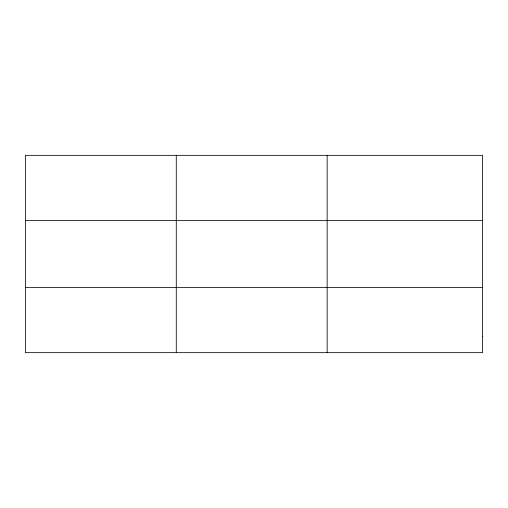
<?xml version="1.0" encoding="UTF-8"?>
<svg xmlns="http://www.w3.org/2000/svg" width="508" height="508" viewBox="0 0 508 508"><rect width="100%" height="100%" fill="white"/><g stroke="black" fill="none" stroke-linecap="round" stroke-linejoin="round"><path stroke-width="0.76" d="M176.276 352.66L176.276 155.34M327.152 352.66L327.152 155.34M25.4 220.453L482.6 220.453M25.4 287.547L482.6 287.547M482.6 336.385L482.6 352.66L25.4 352.66L25.4 155.34L482.6 155.34L482.6 336.385"/></g></svg>
